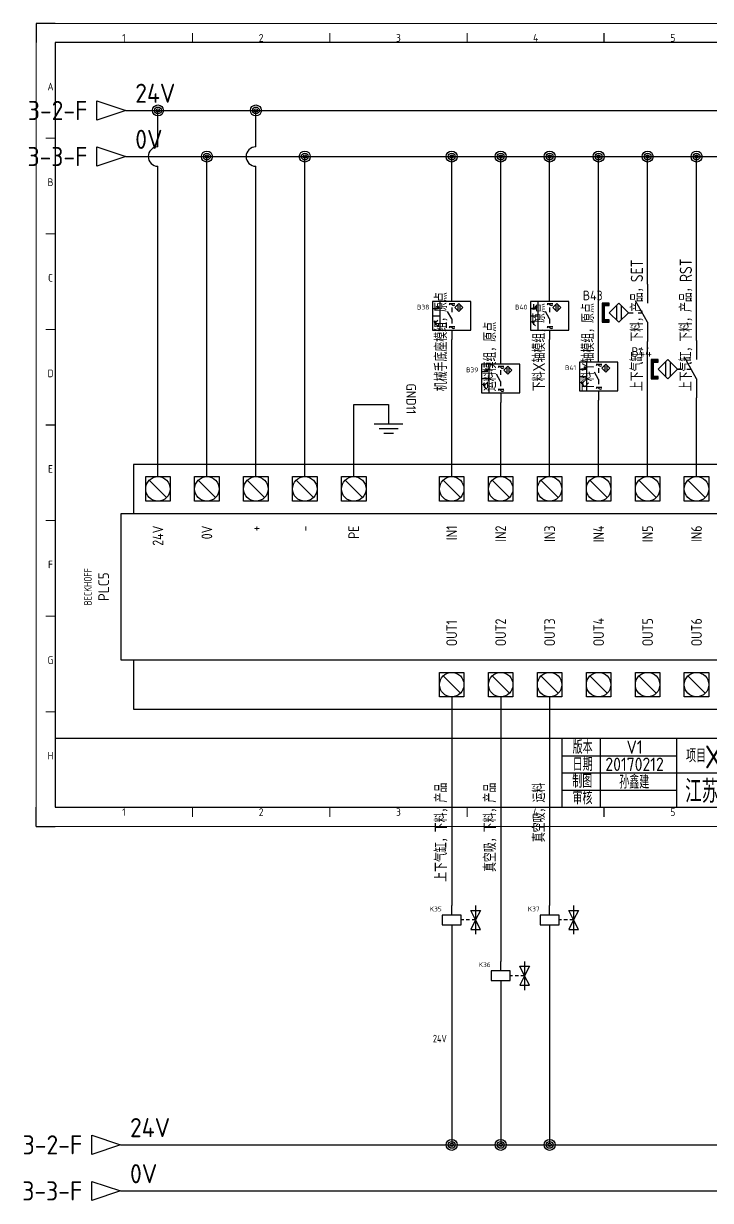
# Model space of a CAD drawing. Header units: millimetres. Extents: x 2026 to 2394, y 1290 to 1597.
# Drawn here: x 2026 to 2205.5, y 1289.6 to 1597.4 of the extents above; entities that cross this region are included whole.
import ezdxf
from ezdxf.enums import TextEntityAlignment as Align

# ---------------------------------------------------------------- set-up
doc = ezdxf.new("R2010")
doc.units = ezdxf.units.MM
for name, color, linetype in [('AE_BOR', 1, 'Continuous'), ('DESC', 150, 'Continuous'), ('SYMS', 7, 'Continuous'), ('TAGS', 150, 'Continuous'), ('TERMS', 123, 'Continuous'), ('WIRENO', 72, 'Continuous'), ('WIREREF_DEST', 52, 'Continuous'), ('WIRES', 7, 'Continuous'), ('XREF', 7, 'Continuous'), ('图框_标题栏属性', 1, 'Continuous'), ('图框_标题栏文字', 6, 'Continuous')]:
    doc.layers.add(name, color=color, linetype=linetype)
doc.styles.add('ACGBTS', font='ISOCP.SHX')
doc.styles.get("Standard").update_dxf_attribs({"font": 'arial.ttf'})
doc.styles.add('WD_IEC', font='ISOCP2.shx', dxfattribs={"height": 4, "bigfont": 'gbcbig.shx'})
doc.styles.add('工程字', font='gbenor.shx', dxfattribs={"bigfont": 'gbcbig.shx'})

# ---------------------------------------------------------------- blocks, each defined once
blk = doc.blocks.new('Border')
for p, q in [((584, 410), (10, 410)), ((10, 410), (10, 10)), ((10, 10), (584, 10))]:
    blk.add_line(p, q)
at = {"layer": 'AE_BOR', "color": 1, "lineweight": 30}
for p, q in [((10, 420), (0, 420)), ((0, 420), (0, 410)), ((297, 410), (297, 415)), ((5, 210), (10, 210)), ((0, 0), (0, 10)), ((297, 5), (297, 10)), ((0, 0), (10, 0))]:
    blk.add_line(p, q, dxfattribs=at)
at = {"layer": 'AE_BOR', "color": 1, "lineweight": 15}
for p, q in [((0, 420), (594, 420)), ((0, 0), (0, 420)), ((81.75, 410), (81.75, 415)), ((153.5, 410), (153.5, 415)), ((225.25, 410), (225.25, 415)), ((10, 360), (5, 360)), ((10, 310), (5, 310)), ((10, 260), (5, 260)), ((10, 160), (5, 160)), ((10, 110), (5, 110)), ((10, 60), (5, 60)), ((81.75, 5), (81.75, 10)), ((153.5, 5), (153.5, 10)), ((225.25, 5), (225.25, 10)), ((594, 0), (0, 0))]:
    blk.add_line(p, q, dxfattribs=at)
at = {"layer": 'AE_BOR', "color": 1, "lineweight": 15, "style": 'ACGBTS'}
for s, p in [('1', (45.875, 412.5)), ('2', (117.625, 412.5)), ('3', (189.375, 412.5)), ('4', (261.125, 412.5)), ('5', (332.875, 412.5)), ('A', (7.5, 387)), ('B', (7.5, 337)), ('C', (7.5, 287)), ('D', (7.5, 237)), ('E', (7.5, 187)), ('F', (7.5, 137)), ('G', (7.5, 87)), ('H', (7.5, 37)), ('1', (45.875, 7.5)), ('2', (117.625, 7.5)), ('3', (189.375, 7.5)), ('4', (261.125, 7.5)), ('5', (332.875, 7.5))]:
    blk.add_text(s, height=4, dxfattribs=at).set_placement(p, align=Align.MIDDLE)
blk = doc.blocks.new('LdrDkA4')
for p, q in [((132.5, 0), (132.5, 18)), ((142.5, 0), (142.5, 18)), ((162.5, 0), (162.5, 18)), ((162.5, 0), (162.5, 18)), ((162.5, 0), (162.5, 18)), ((132.5, 13.5), (162.5, 13.5)), ((132.5, 9), (162.99, 9)), ((162.5, 9), (287, 9)), ((132.5, 4.5), (162.5, 4.5)), ((142.5, 2.09), (142.5, 2.09)), ((142.5, 2.09), (142.5, 2.09))]:
    blk.add_line(p, q)
blk.add_lwpolyline([(132.5, 18), (0, 18), (0, 0), (132.5, 0)], close=True)
blk.add_lwpolyline([(132.5, 0), (287, 0), (287, 18), (132.5, 18)])
at = {"flags": 9}
blk.add_attdef('WD_TB', (0, 0), '', height=2.5, dxfattribs=at)
at = {"layer": '图框_标题栏属性', "style": '工程字'}
for tag, height, p in [('版本', 3.5, (151.42, 15.75)), ('项目', 6, (202.25, 13.5)), ('日期', 3.5, (151.42, 11.25)), ('名称', 3.5, (264.42, 13.27)), ('制图', 3.5, (151.34, 6.85)), ('公司名称', 6, (197.03, 4.5)), ('文件', 3.5, (257.37, 6.75)), ('页数', 3.5, (279.5, 6.75)), ('审核', 3.5, (151.65, 2.36)), ('图号', 3.5, (257.37, 2.25)), ('总数', 3.5, (279.5, 2.25))]:
    blk.add_attdef(tag, text='', height=height, dxfattribs=at).set_placement(p, align=Align.MIDDLE)
at = {"layer": '图框_标题栏文字', "style": '工程字'}
for s, p in [('版本', (137.85, 15.75)), ('项目', (167.5, 13.5)), ('日期', (137.85, 11.25)), ('制图', (137.75, 6.85)), ('审核', (137.81, 2.51))]:
    blk.add_text(s, height=3.5, dxfattribs=at).set_placement(p, align=Align.MIDDLE_CENTER)
blk = doc.blocks.new('PLCIO_BECKHOFF')
for p, q in [((182.3, 38.63), (-174.6, 38.63)), ((-174.6, 38.63), (-174.6, 22.63)), ((-170.6, 34.63), (-162.6, 34.63)), ((-170.6, 26.63), (-170.6, 34.63)), ((-162.6, 34.63), (-162.6, 26.63)), ((-154.6, 34.63), (-146.6, 34.63)), ((-154.6, 26.63), (-154.6, 34.63)), ((-146.6, 34.63), (-146.6, 26.63)), ((-138.6, 34.63), (-130.6, 34.63)), ((-138.6, 26.63), (-138.6, 34.63)), ((-130.6, 34.63), (-130.6, 26.63)), ((-122.6, 34.63), (-114.6, 34.63)), ((-122.6, 34.63), (-114.6, 34.63)), ((-122.6, 26.63), (-122.6, 34.63)), ((-122.6, 26.63), (-122.6, 34.63)), ((-114.6, 34.63), (-114.6, 26.63)), ((-114.6, 34.63), (-114.6, 26.63)), ((-106.6, 34.63), (-98.6, 34.63)), ((-106.6, 26.63), (-106.6, 34.63)), ((-98.6, 34.63), (-98.6, 26.63)), ((-74.6, 34.63), (-66.6, 34.63)), ((-74.6, 26.63), (-74.6, 34.63)), ((-66.6, 34.63), (-66.6, 26.63)), ((-58.6, 34.63), (-50.6, 34.63)), ((-58.6, 26.63), (-58.6, 34.63)), ((-50.6, 34.63), (-50.6, 26.63)), ((-42.6, 34.63), (-34.6, 34.63)), ((-42.6, 26.63), (-42.6, 34.63)), ((-34.6, 34.63), (-34.6, 26.63)), ((-26.6, 34.63), (-18.6, 34.63)), ((-26.6, 26.63), (-26.6, 34.63)), ((-18.6, 34.63), (-18.6, 26.63)), ((-10.6, 34.63), (-2.6, 34.63)), ((-10.6, 26.63), (-10.6, 34.63)), ((-2.6, 34.63), (-2.6, 26.63)), ((5.4, 34.63), (13.4, 34.63)), ((5.4, 26.63), (5.4, 34.63)), ((13.4, 34.63), (13.4, 26.63)), ((-169.43, 33.46), (-163.77, 27.8)), ((-153.43, 33.46), (-147.77, 27.8)), ((-137.43, 33.46), (-131.77, 27.8)), ((-121.43, 33.46), (-115.77, 27.8)), ((-105.43, 33.46), (-99.77, 27.8)), ((-73.43, 33.46), (-67.77, 27.8)), ((-57.43, 33.46), (-51.77, 27.8)), ((-41.43, 33.46), (-35.77, 27.8)), ((-25.43, 33.46), (-19.77, 27.8)), ((-9.43, 33.46), (-3.77, 27.8)), ((6.57, 33.46), (12.23, 27.8)), ((-162.6, 26.63), (-170.6, 26.63)), ((-146.6, 26.63), (-154.6, 26.63)), ((-130.6, 26.63), (-138.6, 26.63)), ((-114.6, 26.63), (-122.6, 26.63)), ((-114.6, 26.63), (-122.6, 26.63)), ((-98.6, 26.63), (-106.6, 26.63)), ((-66.6, 26.63), (-74.6, 26.63)), ((-50.6, 26.63), (-58.6, 26.63)), ((-34.6, 26.63), (-42.6, 26.63)), ((-18.6, 26.63), (-26.6, 26.63)), ((-2.6, 26.63), (-10.6, 26.63)), ((13.4, 26.63), (5.4, 26.63)), ((-178.6, 22.63), (186.3, 22.63)), ((-178.6, -25.37), (-178.6, 22.63)), ((-174.6, -25.37), (-178.6, -25.37)), ((186.3, -25.37), (-174.6, -25.37)), ((-174.6, -25.37), (-174.6, -41.37)), ((-74.6, -37.37), (-74.6, -29.37)), ((-74.6, -37.37), (-74.6, -29.37)), ((-74.6, -29.37), (-66.6, -29.37)), ((-74.6, -29.37), (-66.6, -29.37)), ((-73.43, -30.54), (-67.77, -36.2)), ((-66.6, -29.37), (-66.6, -37.37)), ((-66.6, -29.37), (-66.6, -37.37)), ((-58.6, -37.37), (-58.6, -29.37)), ((-58.6, -37.37), (-58.6, -29.37)), ((-58.6, -29.37), (-50.6, -29.37)), ((-58.6, -29.37), (-50.6, -29.37)), ((-57.43, -30.54), (-51.77, -36.2)), ((-50.6, -29.37), (-50.6, -37.37)), ((-50.6, -29.37), (-50.6, -37.37)), ((-42.6, -37.37), (-42.6, -29.37)), ((-42.6, -37.37), (-42.6, -29.37)), ((-42.6, -29.37), (-34.6, -29.37)), ((-42.6, -29.37), (-34.6, -29.37)), ((-41.43, -30.54), (-35.77, -36.2)), ((-34.6, -29.37), (-34.6, -37.37)), ((-34.6, -29.37), (-34.6, -37.37)), ((-26.6, -37.37), (-26.6, -29.37)), ((-26.6, -37.37), (-26.6, -29.37)), ((-26.6, -29.37), (-18.6, -29.37)), ((-26.6, -29.37), (-18.6, -29.37)), ((-25.43, -30.54), (-19.77, -36.2)), ((-18.6, -29.37), (-18.6, -37.37)), ((-18.6, -29.37), (-18.6, -37.37)), ((-10.6, -37.37), (-10.6, -29.37)), ((-10.6, -37.37), (-10.6, -29.37)), ((-10.6, -29.37), (-2.6, -29.37)), ((-10.6, -29.37), (-2.6, -29.37)), ((-9.43, -30.54), (-3.77, -36.2)), ((-2.6, -29.37), (-2.6, -37.37)), ((-2.6, -29.37), (-2.6, -37.37)), ((5.4, -37.37), (5.4, -29.37)), ((5.4, -37.37), (5.4, -29.37)), ((5.4, -29.37), (13.4, -29.37)), ((5.4, -29.37), (13.4, -29.37)), ((6.57, -30.54), (12.23, -36.2)), ((13.4, -29.37), (13.4, -37.37)), ((13.4, -29.37), (13.4, -37.37)), ((-66.6, -37.37), (-74.6, -37.37)), ((-66.6, -37.37), (-74.6, -37.37)), ((-50.6, -37.37), (-58.6, -37.37)), ((-50.6, -37.37), (-58.6, -37.37)), ((-34.6, -37.37), (-42.6, -37.37)), ((-34.6, -37.37), (-42.6, -37.37)), ((-18.6, -37.37), (-26.6, -37.37)), ((-18.6, -37.37), (-26.6, -37.37)), ((-2.6, -37.37), (-10.6, -37.37)), ((-2.6, -37.37), (-10.6, -37.37)), ((13.4, -37.37), (5.4, -37.37)), ((13.4, -37.37), (5.4, -37.37)), ((-174.6, -41.37), (182.3, -41.37))]:
    blk.add_line(p, q)
for centre in [(-166.6, 30.63), (-150.6, 30.63), (-134.6, 30.63), (-118.6, 30.63), (-102.6, 30.63), (-70.6, 30.63), (-54.6, 30.63), (-38.6, 30.63), (-22.6, 30.63), (-6.6, 30.63), (9.4, 30.63), (-70.6, -33.37), (-54.6, -33.37), (-38.6, -33.37), (-22.6, -33.37), (-6.6, -33.37), (9.4, -33.37)]:
    blk.add_circle(centre, 4)
at = {"style": 'WD_IEC'}
for tag, p, width in [('DESCA47', (-72.09, 62.55), 0.9), ('DESCB47', (-65.1, 62.55), 0.9), ('DESCA48', (-56.09, 62.55), 0.9), ('DESCB48', (-49.1, 62.55), 0.9), ('DESCA49', (-40.09, 62.55), 0.9), ('DESCB49', (-33.1, 62.55), 0.9), ('DESCA50', (-24.09, 62.55), 0.9), ('DESCB50', (-17.1, 62.55), 0.9), ('DESCA51', (-8.09, 62.55), 0.9), ('DESCB51', (-1.1, 62.55), 0.9), ('DESCA52', (7.91, 62.55), 0.9), ('DESCB52', (14.9, 62.55), 0.9), ('DESCA53', (23.91, 62.55), 0.9), ('DESCB53', (30.9, 62.55), 0.9), ('DESCA54', (39.91, 62.55), 0.9), ('DESCB54', (46.9, 62.55), 0.9), ('DESCA55', (55.91, 62.55), 0.9), ('DESCB55', (62.9, 62.55), 0.9), ('DESCA56', (71.91, 62.55), 0.9), ('DESCB56', (78.9, 62.55), 0.9), ('DESCA57', (87.91, 62.55), 0.9), ('DESCB57', (94.9, 62.55), 0.9), ('DESCA58', (103.91, 62.55), 0.9), ('DESCB58', (110.9, 62.55), 0.9), ('DESCA59', (119.91, 62.55), 0.9), ('DESCB59', (126.9, 62.55), 0.9), ('DESCA60', (135.91, 62.55), 0.9), ('DESCB60', (142.9, 62.55), 0.9), ('DESCA61', (151.91, 62.55), 0.9), ('DESCB61', (158.9, 62.55), 0.9), ('DESCA62', (167.91, 62.55), 0.9), ('DESCB62', (174.9, 62.55), 0.9), ('WDTAGALT', (-216.6, -13.37), 0.8)]:
    blk.add_attdef(tag, p, '', height=4, rotation=90, dxfattribs=dict(at, width=width))
at = {"style": 'WD_IEC', "width": 0.9}
for tag, p in [('TERM41', (-164.6, 35.86)), ('TERM42', (-148.6, 35.86)), ('TERM43', (-132.6, 35.86)), ('TERM44', (-116.6, 35.86)), ('TERM45', (-100.6, 35.86)), ('TERM47', (-68.6, 35.86)), ('TERM48', (-52.6, 35.86)), ('TERM49', (-36.6, 35.86)), ('TERM50', (-20.6, 35.86)), ('TERM51', (-4.6, 35.86)), ('TERM52', (11.4, 35.86)), ('TERM53', (27.4, 35.86)), ('TERM54', (43.4, 35.86)), ('TERM55', (59.4, 35.86)), ('TERM56', (75.4, 35.86)), ('TERM57', (91.4, 35.86)), ('TERM58', (107.4, 35.86)), ('TERM59', (123.4, 35.86)), ('TERM60', (139.4, 35.86)), ('TERM61', (155.4, 35.86)), ('TERM62', (171.4, 35.86))]:
    blk.add_attdef(tag, text='', height=2.5, rotation=90, dxfattribs=at).set_placement(p, align=Align.TOP_LEFT)
at = {"style": 'WD_IEC', "flags": 1}
for tag, p in [('X2TERM41', (-166.6, 34.63)), ('X2TERM42', (-150.6, 34.63)), ('X2TERM43', (-134.6, 34.63)), ('X2TERM44', (-118.6, 34.63)), ('X2TERM45', (-102.6, 34.63)), ('X2TERM47', (-70.6, 34.63)), ('X2TERM48', (-54.6, 34.63)), ('X2TERM49', (-38.6, 34.63)), ('X2TERM50', (-22.6, 34.63)), ('X2TERM51', (-6.6, 34.63)), ('X2TERM52', (9.4, 34.63)), ('X2TERM53', (25.4, 34.63)), ('X2TERM54', (41.4, 34.63)), ('X2TERM55', (57.4, 34.63)), ('X2TERM56', (73.4, 34.63)), ('X2TERM57', (89.4, 34.63)), ('X2TERM58', (105.4, 34.63)), ('X2TERM59', (121.4, 34.63)), ('X2TERM60', (137.4, 34.63)), ('X2TERM61', (153.4, 34.63)), ('X2TERM62', (169.4, 34.63)), ('X8TERM01', (-70.6, -37.37)), ('X8TERM02', (-54.6, -37.37)), ('X8TERM03', (-38.6, -37.37)), ('X8TERM04', (-22.6, -37.37)), ('X8TERM05', (-6.6, -37.37)), ('X8TERM06', (9.4, -37.37)), ('X8TERM07', (25.4, -37.37)), ('X8TERM08', (41.4, -37.37)), ('X8TERM09', (57.4, -37.37)), ('X8TERM10', (73.4, -37.37)), ('X8TERM11', (89.4, -37.37)), ('X8TERM12', (105.4, -37.37)), ('X8TERM13', (121.4, -37.37)), ('X8TERM14', (137.4, -37.37)), ('X8TERM15', (153.4, -37.37)), ('X8TERM16', (169.4, -37.37))]:
    blk.add_attdef(tag, p, '', height=0.35, rotation=90, dxfattribs=at)
at = {"style": 'WD_IEC', "width": 0.9}
for tag, p in [('TERMDESC41', (-166.6, 18.63)), ('TERMDESC42', (-150.6, 18.63)), ('TERMDESC43', (-134.6, 18.63)), ('TERMDESC44', (-118.6, 18.63)), ('TERMDESC45', (-102.6, 18.63)), ('TAGA47', (-70.6, 18.63)), ('TAGA48', (-54.6, 18.63)), ('TAGA49', (-38.6, 18.63)), ('TAGA50', (-22.6, 18.63)), ('TAGA51', (-6.6, 18.63)), ('TAGA52', (9.4, 18.63)), ('TAGA53', (25.4, 18.63)), ('TAGA54', (41.4, 18.63)), ('TAGA55', (57.4, 18.63)), ('TAGA56', (73.4, 18.63)), ('TAGA57', (89.4, 18.63)), ('TAGA58', (105.4, 18.63)), ('TAGA59', (121.4, 18.63)), ('TAGA60', (137.4, 18.63)), ('TAGA61', (153.4, 18.63)), ('TAGA62', (169.4, 18.63))]:
    blk.add_attdef(tag, text='', height=3.5, rotation=90, dxfattribs=at).set_placement(p, align=Align.MIDDLE_RIGHT)
at = {"linetype": 'Continuous', "style": 'WD_IEC', "flags": 9}
for tag, p in [('ASSYCODE', (-205.6, 5.99)), ('FAMILY', (-204.81, 6.02))]:
    blk.add_attdef(tag, text='', height=0.32, rotation=90, dxfattribs=at).set_placement(p, align=Align.CENTER)
at = {"style": 'WD_IEC'}
for tag, width, p in [('INST', 0.8, (-212.76, -1.37)), ('LOC', 0.8, (-209.32, -1.37)), ('MFG', 0.8, (-205.31, -1.37)), ('CAT', 0.9, (-201.81, -1.37)), ('DESC', 0.8, (-188.26, -1.37))]:
    blk.add_attdef(tag, text='', height=2.5, rotation=90, dxfattribs=dict(at, width=width)).set_placement(p, align=Align.CENTER)
for tag, p in [('LINE1', (-197.31, -1.37)), ('LINE2', (-192.31, -1.37)), ('TAG1', (-182.6, -1.37))]:
    blk.add_attdef(tag, text='', height=3.5, rotation=90, dxfattribs=at).set_placement(p, align=Align.CENTER)
at = {"style": 'WD_IEC', "width": 0.9}
for tag, p in [('TAGA02', (-54.6, -20.81)), ('TAGA03', (-38.6, -20.81)), ('TAGA04', (-22.6, -20.81)), ('TAGA05', (-6.6, -20.81)), ('TAGA06', (9.4, -20.81)), ('TAGA07', (25.4, -20.81)), ('TAGA08', (41.4, -20.81)), ('TAGA09', (57.4, -20.81)), ('TAGA14', (137.4, -20.81)), ('TAGA01', (-70.6, -20.81)), ('TAGA10', (73.4, -20.81)), ('TAGA11', (89.4, -20.81)), ('TAGA12', (105.4, -20.81)), ('TAGA13', (121.4, -20.81)), ('TAGA15', (153.4, -20.81)), ('TAGA16', (169.4, -20.81))]:
    blk.add_attdef(tag, text='', height=3.5, rotation=90, dxfattribs=at).set_placement(p, align=Align.MIDDLE_LEFT)
for tag, p in [('TERM01', (-68.6, -38.42)), ('TERM02', (-52.6, -38.42)), ('TERM03', (-36.6, -38.42)), ('TERM04', (-20.6, -38.42)), ('TERM05', (-4.6, -38.42)), ('TERM06', (11.4, -38.42)), ('TERM07', (27.4, -38.42)), ('TERM08', (43.4, -38.42)), ('TERM09', (59.4, -38.42)), ('TERM10', (75.4, -38.42)), ('TERM11', (91.4, -38.42)), ('TERM12', (107.4, -38.42)), ('TERM13', (123.4, -38.42)), ('TERM14', (139.4, -38.42)), ('TERM15', (155.4, -38.42)), ('TERM16', (171.4, -38.42))]:
    blk.add_attdef(tag, text='', height=2.5, rotation=90, dxfattribs=at).set_placement(p, align=Align.TOP_RIGHT)
for tag, p in [('DESCA01', (-72.09, -65.45)), ('DESCB01', (-65.1, -65.45)), ('DESCA02', (-56.09, -65.45)), ('DESCB02', (-49.1, -65.45)), ('DESCA03', (-40.09, -65.45)), ('DESCB03', (-33.1, -65.45)), ('DESCA04', (-24.09, -65.45)), ('DESCB04', (-17.1, -65.45)), ('DESCA05', (-8.09, -65.45)), ('DESCB05', (-1.1, -65.45)), ('DESCA06', (7.91, -65.45)), ('DESCB06', (14.9, -65.45)), ('DESCA07', (23.91, -65.45)), ('DESCB07', (30.9, -65.45)), ('DESCA08', (39.91, -65.45)), ('DESCB08', (46.9, -65.45)), ('DESCA09', (55.91, -65.45)), ('DESCB09', (62.9, -65.45)), ('DESCA10', (71.91, -65.45)), ('DESCB10', (78.9, -65.45)), ('DESCA11', (87.91, -65.45)), ('DESCB11', (94.9, -65.45)), ('DESCA12', (103.91, -65.45)), ('DESCB12', (110.9, -65.45)), ('DESCA13', (119.91, -65.45)), ('DESCB13', (126.9, -65.45)), ('DESCA14', (135.91, -65.45)), ('DESCB14', (142.9, -65.45)), ('DESCA15', (151.91, -65.45)), ('DESCB15', (158.9, -65.45)), ('DESCA16', (167.91, -65.45)), ('DESCB16', (174.9, -65.45))]:
    blk.add_attdef(tag, text='', height=4, rotation=90, dxfattribs=at).set_placement(p, align=Align.RIGHT)
blk = doc.blocks.new('HA1D3')
blk.add_lwpolyline([(0, 0), (-3.75, -1.25), (-3.75, 1.25)], close=True)
at = {"style": 'WD_IEC'}
for tag, p, height, flags in [('WIRENO', (1.25, 1), 2.5, 8), ('X1TERM01', (0, 0), 0.32, 1)]:
    blk.add_attdef(tag, p, '', height=height, dxfattribs=dict(at, flags=flags))
at = {"style": 'WD_IEC', "flags": 1}
blk.add_attdef('SIGCODE', text='', height=1, dxfattribs=at).set_placement((-2.5, 1.8), align=Align.RIGHT)
at = {"style": 'WD_IEC'}
blk.add_attdef('XREF', text='', height=2.5, dxfattribs=at).set_placement((-5, 0), align=Align.MIDDLE_RIGHT)
blk.add_attdef('DESC1', text='', height=2.5, dxfattribs=at).set_placement((1.25, -1), align=Align.TOP_LEFT)
blk = doc.blocks.new('WDDOT')
for radius in [0.72, 0.449, 0.223]:
    blk.add_circle((0, 0), radius)
blk = doc.blocks.new('VPE11B22')
for p, q in [((0, 7.5), (0, 12.5)), ((10, 7.5), (-10, 7.5)), ((-10, 7.5), (-10, -7.5)), ((-6.25, 7.5), (-6.25, -7.5)), ((-1.31, 6.44), (1.62, 6.44)), ((10, -7.5), (10, 7.5)), ((-10, 0), (-6.25, 0)), ((-9.44, 3.72), (-6.74, 3.72)), ((-8.54, 4.17), (-7.64, 3.72)), ((-8.54, 3.26), (-8.54, 4.17)), ((-7.64, 3.72), (-8.54, 3.26)), ((-7.42, 4.61), (-7.75, 4.27)), ((-7.64, 3.26), (-7.64, 4.17)), ((-7.08, 4.94), (-7.53, 4.72)), ((-7.53, 4.72), (-7.31, 4.5)), ((-7.08, 4.27), (-7.42, 3.94)), ((-7.31, 4.5), (-7.08, 4.94)), ((-6.75, 4.61), (-7.19, 4.38)), ((-7.19, 4.38), (-6.97, 4.16)), ((-6.97, 4.16), (-6.75, 4.61)), ((-0.02, -1.66), (-2.2, 2.27)), ((-0.02, 4.34), (-0.02, 1.84)), ((3.27, 5.9), (3.27, 2.77)), ((4.31, 5.9), (4.31, 2.77)), ((-9.07, -3.37), (-9.41, -3.03)), ((-8.96, -3.26), (-9.19, -3.48)), ((-9.19, -3.48), (-8.74, -3.7)), ((-8.74, -3.03), (-9.07, -2.7)), ((-8.74, -3.7), (-8.96, -3.26)), ((-8.63, -2.92), (-8.85, -3.14)), ((-8.85, -3.14), (-8.4, -3.37)), ((-8.4, -3.37), (-8.63, -2.92)), ((-8.41, -3.36), (-7.31, -2.27)), ((-8.41, -2.8), (-8.41, -4.77)), ((-8.18, -2.92), (-8.41, -3.36)), ((-8.41, -3.36), (-7.96, -3.14)), ((-8.41, -4.29), (-7.31, -5.38)), ((-1.31, -5.6), (1.62, -5.6)), ((-0.02, -1.66), (-0.02, -4.03)), ((-10, -7.5), (10, -7.5)), ((0, -7.5), (0, -12.5))]:
    blk.add_line(p, q)
blk.add_lwpolyline([(3.79, 6.42), (5.88, 4.34), (3.79, 2.25), (1.7, 4.34)], close=True)
for centre, start, end in [((-0.58, 5.19), 36.8699, 143.1301), ((0.89, 6.29), 216.8699, 323.1301), ((-0.58, -6.85), 36.8699, 143.1301), ((0.89, -5.74), 216.8699, 323.1301)]:
    blk.add_arc(centre, 0.923, start, end)
for points in [[(-7.53, 4.72), (-7.31, 4.5), (-7.08, 4.94)], [(-7.19, 4.38), (-6.97, 4.16), (-6.75, 4.61)], [(-8.96, -3.26), (-9.19, -3.48), (-8.74, -3.7)], [(-8.63, -2.92), (-8.85, -3.14), (-8.4, -3.37)], [(-7.96, -3.14), (-8.18, -2.92), (-8.41, -3.36)]]:
    blk.add_solid(points)
at = {"style": 'WD_IEC'}
for tag, height, p in [('INST', 2.7, (-11.75, 12)), ('LOC', 2.7, (-11.75, 8)), ('XREF', 2.5, (-11.75, -1.35)), ('TAG1', 2.5, (-11.75, 3.25)), ('DESC1', 2.7, (-11.75, -5.2)), ('DESC3', 2.7, (-11.75, -13.2)), ('DESC2', 2.7, (-11.75, -9.2))]:
    blk.add_attdef(tag, text='', height=height, dxfattribs=at).set_placement(p, align=Align.RIGHT)
at = {"style": 'WD_IEC', "flags": 1}
for tag, p, height in [('X2TERM01', (0, 12.5), 0.32), ('MFG', (10.82, 6.13), 1.5), ('X4LINK', (-10, 0), 0.32), ('X1LINK', (10, 0), 0.32), ('CAT', (10.82, 3.63), 1.5), ('ASSYCODE', (11, -4.57), 1), ('FAMILY', (11, -6.07), 1), ('X8TERM02', (0, -12.5), 0.32), ('CATDESC', (11, -7.57), 1)]:
    blk.add_attdef(tag, p, '', height=height, dxfattribs=at)
at = {"style": 'WD_IEC'}
blk.add_attdef('TERM01', text='', height=2, rotation=90, dxfattribs=at).set_placement((-1, 12.23), align=Align.RIGHT)
blk.add_attdef('TERM02', (-1, -12.96), '', height=2, rotation=90, dxfattribs=at)
blk = doc.blocks.new('VPX11M')
for p, q in [((0, 7.5), (0, 2.5)), ((0, -2.5), (-3.125, 3.125)), ((-8.125, 1.875), (-8.125, -1.875)), ((-6.875, 1.875), (-6.875, -1.875)), ((-5, 0), (-3.75, 0)), ((-2.5, 0), (-1.389, 0)), ((0, -2.5), (0, -7.5))]:
    blk.add_line(p, q)
for points in [[(-11.25, 1.875), (-10, 1.875), (-10, 2.5), (-11.875, 2.5), (-11.875, -2.5), (-10, -2.5), (-10, -1.875), (-11.25, -1.875)], [(-7.5, 2.5), (-5, 0), (-7.5, -2.5), (-10, 0)]]:
    blk.add_lwpolyline(points, close=True)
for points in [[(-11.875, 2.5), (-11.875, 1.875), (-10, 2.5), (-10, 1.875)], [(-11.875, 1.875), (-11.875, -1.875), (-11.25, 1.875), (-11.25, -1.875)], [(-11.875, -1.875), (-11.875, -2.5), (-10, -1.875), (-10, -2.5)]]:
    blk.add_solid(points)
at = {"style": 'WD_IEC'}
for tag, p in [('INST', (-11.75, 10.25)), ('LOC', (-11.75, 6.75)), ('TAG1', (-11.75, 3.25)), ('DESC1', (-11.75, -9.85)), ('DESC2', (-11.75, -13.35)), ('DESC3', (-11.75, -16.85))]:
    blk.add_attdef(tag, text='', height=2.5, dxfattribs=at).set_placement(p, align=Align.RIGHT)
blk.add_attdef('TERM01', text='', height=2, rotation=90, dxfattribs=at).set_placement((-1, 7.5), align=Align.RIGHT)
at = {"style": 'WD_IEC', "flags": 1}
for tag, p, height in [('X2TERM01', (0, 7.5), 0.32), ('MFG', (2.75, 6.5), 1.5), ('CAT', (2.75, 4), 1.5), ('X1LINK', (0, 0), 0.32), ('ASSYCODE', (1, -4), 1), ('CONTACT', (1, -2.5), 1), ('COMMON', (2.25, -3.75), 1), ('FAMILY', (1, -5.5), 1), ('CATDESC', (1, -7), 1), ('X8TERM02', (0, -7.5), 0.32)]:
    blk.add_attdef(tag, p, '', height=height, dxfattribs=at)
at = {"style": 'WD_IEC'}
blk.add_attdef('TERM02', (-1, -7.5), '', height=2, rotation=90, dxfattribs=at)
at = {"lineweight": 15, "style": 'WD_IEC'}
for tag, p in [('XREF', (-11.75, -6)), ('WDTAGALT', (-11.5, -20))]:
    blk.add_attdef(tag, text='', height=2.5, dxfattribs=at).set_placement(p, align=Align.RIGHT)
blk = doc.blocks.new('VSV1')
for p, q in [((0, 2.5), (0, 7.5)), ((12.5, 7.5), (12.5, -7.5)), ((6.25, 0), (5, 0)), ((9.38, 0), (7.5, 0)), ((12.5, 0), (10, 5)), ((10, 5), (15, 5)), ((12.5, 0), (10, -5)), ((12.5, 0), (10.62, 0)), ((15, 5), (12.5, 0)), ((15, -5), (12.5, 0)), ((0, -2.5), (0, -7.5)), ((10, -5), (15, -5))]:
    blk.add_line(p, q)
blk.add_lwpolyline([(-5, 2.5), (-5, -2.5), (5, -2.5), (5, 2.5)], close=True)
at = {"style": 'WD_IEC'}
for tag, p in [('INST', (-5.25, 11.5)), ('TAG1', (-5.25, 4.5)), ('LOC', (-5.25, 8)), ('DESC1', (-5.25, -6.85)), ('DESC3', (-5.25, -13.85)), ('DESC2', (-5.25, -10.35))]:
    blk.add_attdef(tag, text='', height=2.5, dxfattribs=at).set_placement(p, align=Align.RIGHT)
blk.add_attdef('TERM01', text='', height=2, rotation=90, dxfattribs=at).set_placement((-1, 7.5), align=Align.RIGHT)
at = {"style": 'WD_IEC', "flags": 1}
for tag, p, height in [('X2TERM01', (0, 7.5), 0.32), ('X4LINK', (-5, 0), 0.32), ('X1LINK', (12.5, 0), 0.32), ('ASSYCODE', (1, -4), 1), ('FAMILY', (1, -5.5), 1), ('CATDESC', (1, -7), 1), ('X8TERM02', (0, -7.5), 0.32)]:
    blk.add_attdef(tag, p, '', height=height, dxfattribs=at)
at = {"style": 'WD_IEC', "flags": 9}
for tag, p in [('MFG', (-6, 1)), ('CAT', (-6, -1.5))]:
    blk.add_attdef(tag, text='', height=1.5, dxfattribs=at).set_placement(p, align=Align.RIGHT)
at = {"style": 'WD_IEC'}
blk.add_attdef('TERM02', (-1, -7.5), '', height=2, rotation=90, dxfattribs=at)
at = {"lineweight": 9, "style": 'WD_IEC'}
for tag, p in [('NO', (-5.5, -16.5)), ('NC', (-5.5, -20))]:
    blk.add_attdef(tag, text='', height=2.5, dxfattribs=at).set_placement(p, align=Align.TOP_RIGHT)
for tag, p in [('XREFNO', (-4, -16.5)), ('XREFNC', (-4, -20)), ('WDTAGALT', (-3.88, -23.13))]:
    blk.add_attdef(tag, text='', height=2.5, dxfattribs=at).set_placement(p, align=Align.TOP_LEFT)
blk = doc.blocks.new('HGND2')
for p, q in [((5, -3.75), (5, 3.75)), ((0, 0), (5, 0)), ((6.25, -2.5), (6.25, 2.5)), ((7.5, -1.25), (7.5, 1.25))]:
    blk.add_line(p, q)
at = {"style": 'WD_IEC'}
for tag, p in [('INST', (2.5, 11.63)), ('LOC', (2.5, 8.13)), ('TAG1', (2.5, 4.63))]:
    blk.add_attdef(tag, text='', height=2.5, dxfattribs=at).set_placement(p, align=Align.RIGHT)
at = {"style": 'WD_IEC', "flags": 1}
blk.add_attdef('X4TERM01', (0, 0), '', height=0.32, dxfattribs=at)
blk = doc.blocks.new('WD_WNV')
at = {"linetype": 'Continuous', "style": 'WD_IEC', "width": 0.8}
blk.add_attdef('WIRENO', text='', height=2.5, dxfattribs=at).set_placement((-1.6, 0), align=Align.MIDDLE_RIGHT)
at = {"style": 'WD_IEC', "flags": 1}
for tag, p in [('W08USER', (-1, 0.375)), ('W04USER', (-1, 0.875)), ('W05USER', (-1, 0.75)), ('W09USER', (-1, 0.25)), ('W03USER', (-1, 1)), ('W06USER', (-1, 0.625)), ('W07USER', (-1, 0.5)), ('W02USER', (-1, 1.125)), ('W01USER', (-1, 1.25)), ('W10USER', (-1, 0.125))]:
    blk.add_attdef(tag, text='', height=0.08, dxfattribs=at).set_placement(p, align=Align.CENTER)

msp = doc.modelspace()

# ---------------------------------------------------------------- linework, layer by layer
at = {"layer": 'WIRES'}
for p, q in [((2052.68, 1574.68), (2370.67, 1574.68)), ((2061.11, 1565.17), (2061.11, 1574.68)), ((2086.71, 1565.17), (2086.71, 1574.68)), ((2052.68, 1562.63), (2370.67, 1562.63)), ((2073.91, 1478.91), (2073.91, 1562.63)), ((2099.51, 1478.91), (2099.51, 1562.63)), ((2137.91, 1527.25), (2137.91, 1563.08)), ((2150.71, 1510.83), (2150.71, 1563.08)), ((2163.51, 1527.25), (2163.51, 1563.08)), ((2176.31, 1511.38), (2176.31, 1563.08)), ((2189.11, 1529.29), (2189.11, 1563.08)), ((2201.91, 1514.51), (2201.91, 1563.08)), ((2061.11, 1478.91), (2061.11, 1560.09)), ((2086.71, 1478.91), (2086.71, 1560.09)), ((2137.91, 1478.91), (2137.91, 1514.75)), ((2163.51, 1478.91), (2163.51, 1514.75)), ((2189.11, 1478.91), (2189.11, 1514.29)), ((2201.91, 1478.91), (2201.91, 1499.51)), ((2112.31, 1478.91), (2112.31, 1497.74)), ((2112.31, 1497.74), (2121.42, 1497.74)), ((2150.71, 1478.91), (2150.71, 1498.33)), ((2176.31, 1478.91), (2176.31, 1498.88)), ((2137.91, 1421.31), (2137.91, 1366.71)), ((2150.71, 1421.31), (2150.71, 1352.13)), ((2163.51, 1421.31), (2163.51, 1366.71)), ((2137.91, 1359.21), (2137.91, 1304.62)), ((2163.51, 1359.21), (2163.51, 1304.62)), ((2150.71, 1344.63), (2150.71, 1304.62)), ((2051.32, 1304.14), (2382.34, 1304.14)), ((2051.32, 1292.09), (2394.39, 1292.09))]:
    msp.add_line(p, q, dxfattribs=at)
for centre in [(2061.11, 1562.63), (2086.71, 1562.63)]:
    msp.add_arc(centre, 2.54, 90, 270, dxfattribs=at)

# ---------------------------------------------------------------- block references
ref = msp.add_blockref('LdrDkA4', (2034.29, 1392.42))
ref.add_attrib('公司名称', '江苏力德尔电子信息技术有限公司', dxfattribs={"layer": '图框_标题栏属性', "height": 6, "style": '工程字'}).set_placement((2231.33, 1396.92), align=Align.MIDDLE)
ref.add_attrib('项目', 'X758 FCT冶具自动上下料机', dxfattribs={"layer": '图框_标题栏属性', "height": 6, "style": '工程字'}).set_placement((2236.54, 1405.92), align=Align.MIDDLE)
ref.add_attrib('制图', '孙鑫建', dxfattribs={"layer": '图框_标题栏属性', "height": 3.5, "style": '工程字'}).set_placement((2185.63, 1399.26), align=Align.MIDDLE)
ref.add_attrib('日期', '20170212', dxfattribs={"layer": '图框_标题栏属性', "height": 3.5, "style": '工程字'}).set_placement((2185.71, 1403.67), align=Align.MIDDLE)
ref.add_attrib('版本', 'V1', dxfattribs={"layer": '图框_标题栏属性', "height": 3.5, "style": '工程字'}).set_placement((2185.71, 1408.17), align=Align.MIDDLE)
at = {"layer": 'AE_BOR', "xscale": 0.5, "yscale": 0.5, "zscale": 0.5}
msp.add_blockref('Border', (2029.29, 1387.42), dxfattribs=at)
at = {"layer": 'SYMS'}
ref = msp.add_blockref('HA1D3', (2052.68, 1574.68), dxfattribs=dict(at, xscale=2, yscale=2, zscale=2))
ref.add_attrib('XREF', '3-2-F', dxfattribs={"layer": 'XREF', "height": 5, "style": 'WD_IEC'}).set_placement((2042.68, 1574.68), align=Align.MIDDLE_RIGHT)
ref.add_attrib('WIRENO', '24V', (2055.18, 1576.68), dxfattribs={"layer": 'WIREREF_DEST', "height": 5, "style": 'WD_IEC', "flags": 8})
at = {"layer": 'SYMS', "xscale": 2, "yscale": 2, "zscale": 2}
for p in [(2061.11, 1574.68), (2086.71, 1574.68), (2073.91, 1562.63), (2099.51, 1562.63), (2137.91, 1562.63), (2150.71, 1562.63), (2163.51, 1562.63), (2176.31, 1562.63), (2189.11, 1562.63), (2201.91, 1562.63), (2137.91, 1304.14), (2150.71, 1304.14), (2163.51, 1304.14)]:
    msp.add_blockref('WDDOT', p, dxfattribs=at)
at = {"layer": 'SYMS'}
ref = msp.add_blockref('HA1D3', (2052.68, 1562.63), dxfattribs=dict(at, xscale=2, yscale=2, zscale=2))
ref.add_attrib('XREF', '3-3-F', dxfattribs={"layer": 'XREF', "height": 5, "style": 'WD_IEC'}).set_placement((2042.68, 1562.63), align=Align.MIDDLE_RIGHT)
ref.add_attrib('WIRENO', '0V', (2055.18, 1564.63), dxfattribs={"layer": 'WIREREF_DEST', "height": 5, "style": 'WD_IEC', "flags": 8})
ref = msp.add_blockref('PLCIO_BECKHOFF', (2194.39, 1451.2), dxfattribs=dict(at, xscale=0.8, yscale=0.8, zscale=0.8))
ref.add_attrib('DESCA52', '上下气缸，下料，产品，RST', (2200.72, 1501.25), dxfattribs={"layer": 'DESC', "height": 3.2, "rotation": 90, "style": 'WD_IEC', "width": 0.9})
ref.add_attrib('TAGA52', 'IN6', dxfattribs={"layer": 'TAGS', "height": 2.8, "rotation": 90, "style": 'WD_IEC', "width": 0.9}).set_placement((2201.91, 1466.11), align=Align.MIDDLE_RIGHT)
ref.add_attrib('DESCA51', '上下气缸，下料，产品，SET', (2187.92, 1501.25), dxfattribs={"layer": 'DESC', "height": 3.2, "rotation": 90, "style": 'WD_IEC', "width": 0.9})
ref.add_attrib('TAGA51', 'IN5', dxfattribs={"layer": 'TAGS', "height": 2.8, "rotation": 90, "style": 'WD_IEC', "width": 0.9}).set_placement((2189.11, 1466.11), align=Align.MIDDLE_RIGHT)
ref.add_attrib('DESCA50', '下料Y轴模组，原点', (2175.12, 1501.25), dxfattribs={"layer": 'DESC', "height": 3.2, "rotation": 90, "style": 'WD_IEC', "width": 0.9})
ref.add_attrib('TAGA50', 'IN4', dxfattribs={"layer": 'TAGS', "height": 2.8, "rotation": 90, "style": 'WD_IEC', "width": 0.9}).set_placement((2176.31, 1466.11), align=Align.MIDDLE_RIGHT)
ref.add_attrib('DESCA49', '下料X轴模组，原点', (2162.32, 1501.25), dxfattribs={"layer": 'DESC', "height": 3.2, "rotation": 90, "style": 'WD_IEC', "width": 0.9})
ref.add_attrib('TAGA49', 'IN3', dxfattribs={"layer": 'TAGS', "height": 2.8, "rotation": 90, "style": 'WD_IEC', "width": 0.9}).set_placement((2163.51, 1466.11), align=Align.MIDDLE_RIGHT)
ref.add_attrib('DESCA48', '运料模组，原点', (2149.52, 1501.25), dxfattribs={"layer": 'DESC', "height": 3.2, "rotation": 90, "style": 'WD_IEC', "width": 0.9})
ref.add_attrib('TAGA48', 'IN2', dxfattribs={"layer": 'TAGS', "height": 2.8, "rotation": 90, "style": 'WD_IEC', "width": 0.9}).set_placement((2150.71, 1466.11), align=Align.MIDDLE_RIGHT)
ref.add_attrib('TERMDESC44', '-', dxfattribs={"layer": 'TERMS', "height": 2.8, "rotation": 90, "style": 'WD_IEC', "width": 0.9}).set_placement((2099.51, 1466.11), align=Align.MIDDLE_RIGHT)
ref.add_attrib('DESCA47', '机械手底座模组，原点', (2136.72, 1501.25), dxfattribs={"layer": 'DESC', "height": 3.2, "rotation": 90, "style": 'WD_IEC', "width": 0.9})
ref.add_attrib('DESC', 'BECKHOFF', dxfattribs={"layer": 'DESC', "height": 2, "rotation": 90, "style": 'WD_IEC', "width": 0.8}).set_placement((2043.79, 1450.11), align=Align.CENTER)
ref.add_attrib('TAG1', 'PLC5', dxfattribs={"layer": 'TAGS', "height": 2.8, "rotation": 90, "style": 'WD_IEC'}).set_placement((2048.31, 1450.11), align=Align.CENTER)
ref.add_attrib('TERMDESC41', '24V', dxfattribs={"layer": 'TERMS', "height": 2.8, "rotation": 90, "style": 'WD_IEC', "width": 0.9}).set_placement((2061.11, 1466.11), align=Align.MIDDLE_RIGHT)
ref.add_attrib('TERMDESC42', '0V', dxfattribs={"layer": 'TERMS', "height": 2.8, "rotation": 90, "style": 'WD_IEC', "width": 0.9}).set_placement((2073.91, 1466.11), align=Align.MIDDLE_RIGHT)
ref.add_attrib('TERMDESC43', '+', dxfattribs={"layer": 'TERMS', "height": 2.8, "rotation": 90, "style": 'WD_IEC', "width": 0.9}).set_placement((2086.71, 1466.11), align=Align.MIDDLE_RIGHT)
ref.add_attrib('TERMDESC45', 'PE', dxfattribs={"layer": 'TERMS', "height": 2.8, "rotation": 90, "style": 'WD_IEC', "width": 0.9}).set_placement((2112.31, 1466.11), align=Align.MIDDLE_RIGHT)
ref.add_attrib('TAGA47', 'IN1', dxfattribs={"layer": 'TAGS', "height": 2.8, "rotation": 90, "style": 'WD_IEC', "width": 0.9}).set_placement((2137.91, 1466.11), align=Align.MIDDLE_RIGHT)
ref.add_attrib('DESCA02', '真空吸，下料，产品', dxfattribs={"layer": 'DESC', "height": 3.2, "rotation": 90, "style": 'WD_IEC', "width": 0.9}).set_placement((2149.52, 1398.85), align=Align.RIGHT)
ref.add_attrib('TAGA02', 'OUT2', dxfattribs={"layer": 'TAGS', "height": 2.8, "rotation": 90, "style": 'WD_IEC', "width": 0.9}).set_placement((2150.71, 1434.55), align=Align.MIDDLE_LEFT)
ref.add_attrib('DESCA01', '上下气缸，下料，产品', dxfattribs={"layer": 'DESC', "height": 3.2, "rotation": 90, "style": 'WD_IEC', "width": 0.9}).set_placement((2136.72, 1398.85), align=Align.RIGHT)
ref.add_attrib('TAGA01', 'OUT1', dxfattribs={"layer": 'TAGS', "height": 2.8, "rotation": 90, "style": 'WD_IEC', "width": 0.9}).set_placement((2137.91, 1434.55), align=Align.MIDDLE_LEFT)
ref.add_attrib('DESCA03', '真空吸，运料', dxfattribs={"layer": 'DESC', "height": 3.2, "rotation": 90, "style": 'WD_IEC', "width": 0.9}).set_placement((2162.32, 1398.85), align=Align.RIGHT)
ref.add_attrib('TAGA03', 'OUT3', dxfattribs={"layer": 'TAGS', "height": 2.8, "rotation": 90, "style": 'WD_IEC', "width": 0.9}).set_placement((2163.51, 1434.55), align=Align.MIDDLE_LEFT)
ref.add_attrib('TAGA04', 'OUT4', dxfattribs={"layer": 'TAGS', "height": 2.8, "rotation": 90, "style": 'WD_IEC', "width": 0.9}).set_placement((2176.31, 1434.55), align=Align.MIDDLE_LEFT)
ref.add_attrib('TAGA05', 'OUT5', dxfattribs={"layer": 'TAGS', "height": 2.8, "rotation": 90, "style": 'WD_IEC', "width": 0.9}).set_placement((2189.11, 1434.55), align=Align.MIDDLE_LEFT)
ref.add_attrib('TAGA06', 'OUT6', dxfattribs={"layer": 'TAGS', "height": 2.8, "rotation": 90, "style": 'WD_IEC', "width": 0.9}).set_placement((2201.91, 1434.55), align=Align.MIDDLE_LEFT)
ref = msp.add_blockref('VPE11B22', (2137.91, 1521), dxfattribs=dict(at, xscale=0.5, yscale=0.5, zscale=0.5))
ref.add_attrib('TAG1', 'B38', dxfattribs={"layer": 'TAGS', "height": 1.25, "style": 'WD_IEC'}).set_placement((2132.04, 1522.62), align=Align.RIGHT)
ref = msp.add_blockref('VPE11B22', (2163.51, 1521), dxfattribs=dict(at, xscale=0.5, yscale=0.5, zscale=0.5))
ref.add_attrib('TAG1', 'B40', dxfattribs={"layer": 'TAGS', "height": 1.25, "style": 'WD_IEC'}).set_placement((2157.64, 1522.62), align=Align.RIGHT)
ref = msp.add_blockref('VPX11M', (2189.11, 1521.79), dxfattribs=at)
ref.add_attrib('TAG1', 'B43', dxfattribs={"layer": 'TAGS', "height": 2.5, "style": 'WD_IEC'}).set_placement((2177.36, 1525.04), align=Align.RIGHT)
ref = msp.add_blockref('VPX11M', (2201.91, 1507.01), dxfattribs=at)
ref.add_attrib('TAG1', 'B44', dxfattribs={"layer": 'TAGS', "height": 2.5, "style": 'WD_IEC'}).set_placement((2190.16, 1510.26), align=Align.RIGHT)
ref = msp.add_blockref('VPE11B22', (2150.71, 1504.58), dxfattribs=dict(at, xscale=0.5, yscale=0.5, zscale=0.5))
ref.add_attrib('TAG1', 'B39', dxfattribs={"layer": 'TAGS', "height": 1.25, "style": 'WD_IEC'}).set_placement((2144.84, 1506.21), align=Align.RIGHT)
ref = msp.add_blockref('VPE11B22', (2176.31, 1505.13), dxfattribs=dict(at, xscale=0.5, yscale=0.5, zscale=0.5))
ref.add_attrib('TAG1', 'B41', dxfattribs={"layer": 'TAGS', "height": 1.25, "style": 'WD_IEC'}).set_placement((2170.44, 1506.76), align=Align.RIGHT)
ref = msp.add_blockref('HGND2', (2121.42, 1497.74), dxfattribs=dict(at, rotation=270))
ref.add_attrib('TAG1', 'GND11', dxfattribs={"layer": 'TAGS', "height": 2.5, "rotation": 270, "style": 'WD_IEC'}).set_placement((2126.05, 1495.24), align=Align.RIGHT)
ref = msp.add_blockref('VSV1', (2137.91, 1362.96), dxfattribs=dict(at, xscale=0.5, yscale=0.5, zscale=0.5))
ref.add_attrib('TAG1', 'K35', dxfattribs={"layer": 'TAGS', "height": 1.25, "style": 'WD_IEC'}).set_placement((2135.29, 1365.21), align=Align.RIGHT)
ref = msp.add_blockref('VSV1', (2163.51, 1362.96), dxfattribs=dict(at, xscale=0.5, yscale=0.5, zscale=0.5))
ref.add_attrib('TAG1', 'K37', dxfattribs={"layer": 'TAGS', "height": 1.25, "style": 'WD_IEC'}).set_placement((2160.89, 1365.21), align=Align.RIGHT)
ref = msp.add_blockref('VSV1', (2150.71, 1348.38), dxfattribs=dict(at, xscale=0.5, yscale=0.5, zscale=0.5))
ref.add_attrib('TAG1', 'K36', dxfattribs={"layer": 'TAGS', "height": 1.25, "style": 'WD_IEC'}).set_placement((2148.09, 1350.63), align=Align.RIGHT)
ref = msp.add_blockref('HA1D3', (2051.32, 1304.14), dxfattribs=dict(at, xscale=2, yscale=2, zscale=2))
ref.add_attrib('XREF', '3-2-F', dxfattribs={"layer": 'XREF', "height": 5, "style": 'WD_IEC'}).set_placement((2041.32, 1304.14), align=Align.MIDDLE_RIGHT)
ref.add_attrib('WIRENO', '24V', (2053.82, 1306.14), dxfattribs={"layer": 'WIREREF_DEST', "height": 5, "style": 'WD_IEC', "flags": 8})
ref = msp.add_blockref('HA1D3', (2051.32, 1292.09), dxfattribs=dict(at, xscale=2, yscale=2, zscale=2))
ref.add_attrib('XREF', '3-3-F', dxfattribs={"layer": 'XREF', "height": 5, "style": 'WD_IEC'}).set_placement((2041.32, 1292.09), align=Align.MIDDLE_RIGHT)
ref.add_attrib('WIRENO', '0V', (2053.82, 1294.09), dxfattribs={"layer": 'WIREREF_DEST', "height": 5, "style": 'WD_IEC', "flags": 8})
at = {"layer": 'WIRENO'}
ref = msp.add_blockref('WD_WNV', (2137.91, 1331.92), dxfattribs=dict(at, xscale=0.8, yscale=0.8, zscale=0.8))
ref.add_attrib('WIRENO', '24V', dxfattribs={"linetype": 'Continuous', "height": 2, "style": 'WD_IEC', "width": 0.8}).set_placement((2136.63, 1331.92), align=Align.MIDDLE_RIGHT)

doc.saveas('drawing.dxf')
